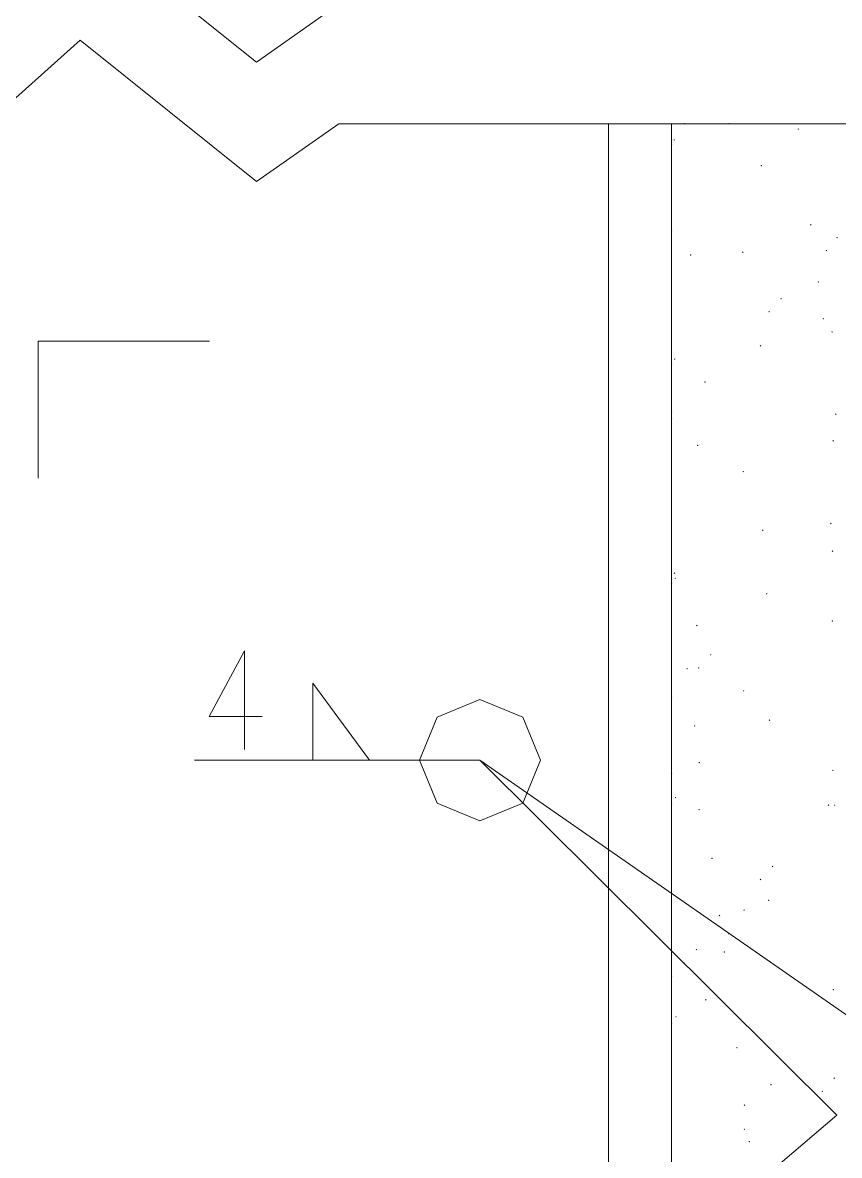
# Model space of a CAD drawing. Header units: millimetres. Extents: x 0 to 414, y 0 to 292.
# Drawn here: x 75.32 to 89.04, y 120.3 to 139.31 of the extents above; entities that cross this region are included whole.
import ezdxf

# ---------------------------------------------------------------- set-up
doc = ezdxf.new("R2010")
doc.units = ezdxf.units.MM

msp = doc.modelspace()

# ---------------------------------------------------------------- hatches: boundary and pattern name
h = msp.add_hatch(color=0)
h.dxf.hatch_style = 2
h.paths.add_polyline_path([(86.437611, 137.602031), (86.424558, 137.615083), (86.437611, 137.628136), (86.450664, 137.615083)])
h = msp.add_hatch(color=0)
h.dxf.hatch_style = 2
h.paths.add_polyline_path([(87.181972, 137.602031), (87.168919, 137.615083), (87.181972, 137.628136), (87.195025, 137.615083)])
h = msp.add_hatch(color=0)
h.dxf.hatch_style = 2
h.paths.add_polyline_path([(88.346139, 137.510308), (88.333086, 137.523361), (88.346139, 137.536414), (88.359192, 137.523361)])
h = msp.add_hatch(color=0)
h.dxf.hatch_style = 2
h.paths.add_polyline_path([(86.218889, 137.340975), (86.205836, 137.354028), (86.218889, 137.367081), (86.231942, 137.354028)])
h = msp.add_hatch(color=0)
h.dxf.hatch_style = 2
h.paths.add_polyline_path([(86.218889, 137.340975), (86.205836, 137.354028), (86.218889, 137.367081), (86.231942, 137.354028)])
h = msp.add_hatch(color=0)
h.dxf.hatch_style = 2
h.paths.add_polyline_path([(86.218889, 137.340975), (86.205836, 137.354028), (86.218889, 137.367081), (86.231942, 137.354028)])
h = msp.add_hatch(color=0)
h.dxf.hatch_style = 2
h.paths.add_polyline_path([(86.218889, 137.259836), (86.205836, 137.272889), (86.218889, 137.285942), (86.231942, 137.272889)])
h = msp.add_hatch(color=0)
h.dxf.hatch_style = 2
h.paths.add_polyline_path([(86.26475, 137.330392), (86.251697, 137.343444), (86.26475, 137.356497), (86.277803, 137.343444)])
h = msp.add_hatch(color=0)
h.dxf.hatch_style = 2
h.paths.add_polyline_path([(87.72525, 136.896475), (87.712197, 136.909528), (87.72525, 136.922581), (87.738303, 136.909528)])
h = msp.add_hatch(color=0)
h.dxf.hatch_style = 2
h.paths.add_polyline_path([(88.557806, 135.905169), (88.544753, 135.918222), (88.557806, 135.931275), (88.570858, 135.918222)])
h = msp.add_hatch(color=0)
h.dxf.hatch_style = 2
h.paths.add_polyline_path([(86.218889, 135.816975), (86.205836, 135.830028), (86.218889, 135.843081), (86.231942, 135.830028)])
h = msp.add_hatch(color=0)
h.dxf.hatch_style = 2
h.paths.add_polyline_path([(86.218889, 135.816975), (86.205836, 135.830028), (86.218889, 135.843081), (86.231942, 135.830028)])
h = msp.add_hatch(color=0)
h.dxf.hatch_style = 2
h.paths.add_polyline_path([(88.998778, 135.689975), (88.985725, 135.703028), (88.998778, 135.716081), (89.011831, 135.703028)])
h = msp.add_hatch(color=0)
h.dxf.hatch_style = 2
h.paths.add_polyline_path([(86.539917, 135.397169), (86.526864, 135.410222), (86.539917, 135.423275), (86.552969, 135.410222)])
h = msp.add_hatch(color=0)
h.dxf.hatch_style = 2
h.paths.add_polyline_path([(87.414806, 135.446558), (87.401753, 135.459611), (87.414806, 135.472664), (87.427858, 135.459611)])
h = msp.add_hatch(color=0)
h.dxf.hatch_style = 2
h.paths.add_polyline_path([(88.818861, 135.471253), (88.805808, 135.484306), (88.818861, 135.497358), (88.831914, 135.484306)])
h = msp.add_hatch(color=0)
h.dxf.hatch_style = 2
h.paths.add_polyline_path([(88.684806, 134.945614), (88.671753, 134.958667), (88.684806, 134.971719), (88.697858, 134.958667)])
h = msp.add_hatch(color=0)
h.dxf.hatch_style = 2
h.paths.add_polyline_path([(88.056861, 134.663392), (88.043808, 134.676444), (88.056861, 134.689497), (88.069914, 134.676444)])
h = msp.add_hatch(color=0)
h.dxf.hatch_style = 2
h.paths.add_polyline_path([(87.855778, 134.444669), (87.842725, 134.457722), (87.855778, 134.470775), (87.868831, 134.457722)])
h = msp.add_hatch(color=0)
h.dxf.hatch_style = 2
h.paths.add_polyline_path([(88.765944, 134.328253), (88.752892, 134.341306), (88.765944, 134.354358), (88.778997, 134.341306)])
h = msp.add_hatch(color=0)
h.dxf.hatch_style = 2
h.paths.add_polyline_path([(88.914111, 134.106003), (88.901058, 134.119056), (88.914111, 134.132108), (88.927164, 134.119056)])
h = msp.add_hatch(color=0)
h.dxf.hatch_style = 2
h.paths.add_polyline_path([(87.711139, 133.873169), (87.698086, 133.886222), (87.711139, 133.899275), (87.724192, 133.886222)])
h = msp.add_hatch(color=0)
h.dxf.hatch_style = 2
h.paths.add_polyline_path([(86.271806, 133.650919), (86.258753, 133.663972), (86.271806, 133.677025), (86.284858, 133.663972)])
h = msp.add_hatch(color=0)
h.dxf.hatch_style = 2
h.paths.add_polyline_path([(86.218889, 133.569781), (86.205836, 133.582833), (86.218889, 133.595886), (86.231942, 133.582833)])
h = msp.add_hatch(color=0)
h.dxf.hatch_style = 2
h.paths.add_polyline_path([(86.779806, 133.266392), (86.766753, 133.279444), (86.779806, 133.292497), (86.792858, 133.279444)])
h = msp.add_hatch(color=0)
h.dxf.hatch_style = 2
h.paths.add_polyline_path([(86.218889, 132.772503), (86.205836, 132.785556), (86.218889, 132.798608), (86.231942, 132.785556)])
h = msp.add_hatch(color=0)
h.dxf.hatch_style = 2
h.paths.add_polyline_path([(88.977611, 132.726642), (88.964558, 132.739694), (88.977611, 132.752747), (88.990664, 132.739694)])
h = msp.add_hatch(color=0)
h.dxf.hatch_style = 2
h.paths.add_polyline_path([(86.218889, 132.656086), (86.205836, 132.669139), (86.218889, 132.682192), (86.231942, 132.669139)])
h = msp.add_hatch(color=0)
h.dxf.hatch_style = 2
h.paths.add_polyline_path([(86.218889, 132.656086), (86.205836, 132.669139), (86.218889, 132.682192), (86.231942, 132.669139)])
h = msp.add_hatch(color=0)
h.dxf.hatch_style = 2
h.paths.add_polyline_path([(86.656333, 132.204531), (86.643281, 132.217583), (86.656333, 132.230636), (86.669386, 132.217583)])
h = msp.add_hatch(color=0)
h.dxf.hatch_style = 2
h.paths.add_polyline_path([(88.93175, 132.278614), (88.918697, 132.291667), (88.93175, 132.304719), (88.944803, 132.291667)])
h = msp.add_hatch(color=0)
h.dxf.hatch_style = 2
h.paths.add_polyline_path([(87.421861, 131.763558), (87.408808, 131.776611), (87.421861, 131.789664), (87.434914, 131.776611)])
h = msp.add_hatch(color=0)
h.dxf.hatch_style = 2
h.paths.add_polyline_path([(87.749944, 130.779308), (87.736892, 130.792361), (87.749944, 130.805414), (87.762997, 130.792361)])
h = msp.add_hatch(color=0)
h.dxf.hatch_style = 2
h.paths.add_polyline_path([(88.892944, 130.892197), (88.879892, 130.90525), (88.892944, 130.918303), (88.905997, 130.90525)])
h = msp.add_hatch(color=0)
h.dxf.hatch_style = 2
h.paths.add_polyline_path([(88.921167, 130.426531), (88.908114, 130.439583), (88.921167, 130.452636), (88.934219, 130.439583)])
h = msp.add_hatch(color=0)
h.dxf.hatch_style = 2
h.paths.add_polyline_path([(86.268278, 130.059642), (86.255225, 130.072694), (86.268278, 130.085747), (86.281331, 130.072694)])
h = msp.add_hatch(color=0)
h.dxf.hatch_style = 2
h.paths.add_polyline_path([(86.218889, 129.879725), (86.205836, 129.892778), (86.218889, 129.905831), (86.231942, 129.892778)])
h = msp.add_hatch(color=0)
h.dxf.hatch_style = 2
h.paths.add_polyline_path([(86.278861, 129.971447), (86.265808, 129.9845), (86.278861, 129.997553), (86.291914, 129.9845)])
h = msp.add_hatch(color=0)
h.dxf.hatch_style = 2
h.paths.add_polyline_path([(87.816972, 129.713919), (87.803919, 129.726972), (87.816972, 129.740025), (87.830025, 129.726972)])
h = msp.add_hatch(color=0)
h.dxf.hatch_style = 2
h.paths.add_polyline_path([(88.917639, 129.255308), (88.904586, 129.268361), (88.917639, 129.281414), (88.930692, 129.268361)])
h = msp.add_hatch(color=0)
h.dxf.hatch_style = 2
h.paths.add_polyline_path([(86.642222, 129.181225), (86.629169, 129.194278), (86.642222, 129.207331), (86.655275, 129.194278)])
h = msp.add_hatch(color=0)
h.dxf.hatch_style = 2
h.paths.add_polyline_path([(86.875056, 128.687336), (86.862003, 128.700389), (86.875056, 128.713442), (86.888108, 128.700389)])
h = msp.add_hatch(color=0)
h.dxf.hatch_style = 2
h.paths.add_polyline_path([(86.479944, 128.454503), (86.466892, 128.467556), (86.479944, 128.480608), (86.492997, 128.467556)])
h = msp.add_hatch(color=0)
h.dxf.hatch_style = 2
h.paths.add_polyline_path([(86.673972, 128.468614), (86.660919, 128.481667), (86.673972, 128.494719), (86.687025, 128.481667)])
h = msp.add_hatch(color=0)
h.dxf.hatch_style = 2
h.paths.add_polyline_path([(86.218889, 127.971197), (86.205836, 127.98425), (86.218889, 127.997303), (86.231942, 127.98425)])
h = msp.add_hatch(color=0)
h.dxf.hatch_style = 2
h.paths.add_polyline_path([(86.218889, 127.971197), (86.205836, 127.98425), (86.218889, 127.997303), (86.231942, 127.98425)])
h = msp.add_hatch(color=0)
h.dxf.hatch_style = 2
h.paths.add_polyline_path([(86.218889, 127.971197), (86.205836, 127.98425), (86.218889, 127.997303), (86.231942, 127.98425)])
h = msp.add_hatch(color=0)
h.dxf.hatch_style = 2
h.paths.add_polyline_path([(87.428917, 128.084086), (87.415864, 128.097139), (87.428917, 128.110192), (87.441969, 128.097139)])
h = msp.add_hatch(color=0)
h.dxf.hatch_style = 2
h.paths.add_polyline_path([(87.862833, 127.590197), (87.849781, 127.60325), (87.862833, 127.616303), (87.875886, 127.60325)])
h = msp.add_hatch(color=0)
h.dxf.hatch_style = 2
h.paths.add_polyline_path([(86.606944, 127.494947), (86.593892, 127.508), (86.606944, 127.521053), (86.619997, 127.508)])
h = msp.add_hatch(color=0)
h.dxf.hatch_style = 2
h.paths.add_polyline_path([(86.684556, 126.877586), (86.671503, 126.890639), (86.684556, 126.903692), (86.697608, 126.890639)])
h = msp.add_hatch(color=0)
h.dxf.hatch_style = 2
h.paths.add_polyline_path([(86.218889, 126.690614), (86.205836, 126.703667), (86.218889, 126.716719), (86.231942, 126.703667)])
h = msp.add_hatch(color=0)
h.dxf.hatch_style = 2
h.paths.add_polyline_path([(86.218889, 126.690614), (86.205836, 126.703667), (86.218889, 126.716719), (86.231942, 126.703667)])
h = msp.add_hatch(color=0)
h.dxf.hatch_style = 2
h.paths.add_polyline_path([(88.928222, 126.747058), (88.915169, 126.760111), (88.928222, 126.773164), (88.941275, 126.760111)])
h = msp.add_hatch(color=0)
h.dxf.hatch_style = 2
h.paths.add_polyline_path([(86.285917, 126.291975), (86.272864, 126.305028), (86.285917, 126.318081), (86.298969, 126.305028)])
h = msp.add_hatch(color=0)
h.dxf.hatch_style = 2
h.paths.add_polyline_path([(86.218889, 126.186142), (86.205836, 126.199194), (86.218889, 126.212247), (86.231942, 126.199194)])
h = msp.add_hatch(color=0)
h.dxf.hatch_style = 2
h.paths.add_polyline_path([(86.681028, 126.090892), (86.667975, 126.103944), (86.681028, 126.116997), (86.694081, 126.103944)])
h = msp.add_hatch(color=0)
h.dxf.hatch_style = 2
h.paths.add_polyline_path([(88.854139, 126.164975), (88.841086, 126.178028), (88.854139, 126.191081), (88.867192, 126.178028)])
h = msp.add_hatch(color=0)
h.dxf.hatch_style = 2
h.paths.add_polyline_path([(88.956444, 126.164975), (88.943392, 126.178028), (88.956444, 126.191081), (88.969497, 126.178028)])
h = msp.add_hatch(color=0)
h.dxf.hatch_style = 2
h.paths.add_polyline_path([(86.896222, 125.272447), (86.883169, 125.2855), (86.896222, 125.298553), (86.909275, 125.2855)])
h = msp.add_hatch(color=0)
h.dxf.hatch_style = 2
h.paths.add_polyline_path([(87.912222, 125.134864), (87.899169, 125.147917), (87.912222, 125.160969), (87.925275, 125.147917)])
h = msp.add_hatch(color=0)
h.dxf.hatch_style = 2
h.paths.add_polyline_path([(87.711139, 124.916142), (87.698086, 124.929194), (87.711139, 124.942247), (87.724192, 124.929194)])
h = msp.add_hatch(color=0)
h.dxf.hatch_style = 2
h.paths.add_polyline_path([(87.848722, 124.566892), (87.835669, 124.579944), (87.848722, 124.592997), (87.861775, 124.579944)])
h = msp.add_hatch(color=0)
h.dxf.hatch_style = 2
h.paths.add_polyline_path([(87.023222, 124.312892), (87.010169, 124.325944), (87.023222, 124.338997), (87.036275, 124.325944)])
h = msp.add_hatch(color=0)
h.dxf.hatch_style = 2
h.paths.add_polyline_path([(87.435972, 124.404614), (87.422919, 124.417667), (87.435972, 124.430719), (87.449025, 124.417667)])
h = msp.add_hatch(color=0)
h.dxf.hatch_style = 2
h.paths.add_polyline_path([(87.002056, 124.140031), (86.989003, 124.153083), (87.002056, 124.166136), (87.015108, 124.153083)])
h = msp.add_hatch(color=0)
h.dxf.hatch_style = 2
h.paths.add_polyline_path([(87.002056, 124.140031), (86.989003, 124.153083), (87.002056, 124.166136), (87.015108, 124.153083)])
h = msp.add_hatch(color=0)
h.dxf.hatch_style = 2
h.paths.add_polyline_path([(87.002056, 124.140031), (86.989003, 124.153083), (87.002056, 124.166136), (87.015108, 124.153083)])
h = msp.add_hatch(color=0)
h.dxf.hatch_style = 2
h.paths.add_polyline_path([(87.051444, 124.108281), (87.038392, 124.121333), (87.051444, 124.134386), (87.064497, 124.121333)])
h = msp.add_hatch(color=0)
h.dxf.hatch_style = 2
h.paths.add_polyline_path([(87.051444, 124.108281), (87.038392, 124.121333), (87.051444, 124.134386), (87.064497, 124.121333)])
h = msp.add_hatch(color=0)
h.dxf.hatch_style = 2
h.paths.add_polyline_path([(87.051444, 124.108281), (87.038392, 124.121333), (87.051444, 124.134386), (87.064497, 124.121333)])
h = msp.add_hatch(color=0)
h.dxf.hatch_style = 2
h.paths.add_polyline_path([(87.178444, 124.005975), (87.165392, 124.019028), (87.178444, 124.032081), (87.191497, 124.019028)])
h = msp.add_hatch(color=0)
h.dxf.hatch_style = 2
h.paths.add_polyline_path([(87.1855, 124.013031), (87.172447, 124.026083), (87.1855, 124.039136), (87.198553, 124.026083)])
h = msp.add_hatch(color=0)
h.dxf.hatch_style = 2
h.paths.add_polyline_path([(87.1855, 124.013031), (87.172447, 124.026083), (87.1855, 124.039136), (87.198553, 124.026083)])
h = msp.add_hatch(color=0)
h.dxf.hatch_style = 2
h.paths.add_polyline_path([(86.635167, 123.741392), (86.622114, 123.754444), (86.635167, 123.767497), (86.648219, 123.754444)])
h = msp.add_hatch(color=0)
h.dxf.hatch_style = 2
h.paths.add_polyline_path([(86.218889, 123.649669), (86.205836, 123.662722), (86.218889, 123.675775), (86.231942, 123.662722)])
h = msp.add_hatch(color=0)
h.dxf.hatch_style = 2
h.paths.add_polyline_path([(87.104361, 123.699058), (87.091308, 123.712111), (87.104361, 123.725164), (87.117414, 123.712111)])
h = msp.add_hatch(color=0)
h.dxf.hatch_style = 2
h.paths.add_polyline_path([(86.427028, 123.515614), (86.413975, 123.528667), (86.427028, 123.541719), (86.440081, 123.528667)])
h = msp.add_hatch(color=0)
h.dxf.hatch_style = 2
h.paths.add_polyline_path([(86.427028, 123.515614), (86.413975, 123.528667), (86.427028, 123.541719), (86.440081, 123.528667)])
h = msp.add_hatch(color=0)
h.dxf.hatch_style = 2
h.paths.add_polyline_path([(86.427028, 123.515614), (86.413975, 123.528667), (86.427028, 123.541719), (86.440081, 123.528667)])
h = msp.add_hatch(color=0)
h.dxf.hatch_style = 2
h.paths.add_polyline_path([(86.218889, 123.289836), (86.205836, 123.302889), (86.218889, 123.315942), (86.231942, 123.302889)])
h = msp.add_hatch(color=0)
h.dxf.hatch_style = 2
h.paths.add_polyline_path([(86.218889, 123.289836), (86.205836, 123.302889), (86.218889, 123.315942), (86.231942, 123.302889)])
h = msp.add_hatch(color=0)
h.dxf.hatch_style = 2
h.paths.add_polyline_path([(86.695139, 123.247503), (86.682086, 123.260556), (86.695139, 123.273608), (86.708192, 123.260556)])
h = msp.add_hatch(color=0)
h.dxf.hatch_style = 2
h.paths.add_polyline_path([(86.695139, 123.247503), (86.682086, 123.260556), (86.695139, 123.273608), (86.708192, 123.260556)])
h = msp.add_hatch(color=0)
h.dxf.hatch_style = 2
h.paths.add_polyline_path([(86.695139, 123.247503), (86.682086, 123.260556), (86.695139, 123.273608), (86.708192, 123.260556)])
h = msp.add_hatch(color=0)
h.dxf.hatch_style = 2
h.paths.add_polyline_path([(88.935278, 123.067586), (88.922225, 123.080639), (88.935278, 123.093692), (88.948331, 123.080639)])
h = msp.add_hatch(color=0)
h.dxf.hatch_style = 2
h.paths.add_polyline_path([(86.793917, 122.898253), (86.780864, 122.911306), (86.793917, 122.924358), (86.806969, 122.911306)])
h = msp.add_hatch(color=0)
h.dxf.hatch_style = 2
h.paths.add_polyline_path([(88.815333, 122.880614), (88.802281, 122.893667), (88.815333, 122.906719), (88.828386, 122.893667)])
h = msp.add_hatch(color=0)
h.dxf.hatch_style = 2
h.paths.add_polyline_path([(88.815333, 122.880614), (88.802281, 122.893667), (88.815333, 122.906719), (88.828386, 122.893667)])
h = msp.add_hatch(color=0)
h.dxf.hatch_style = 2
h.paths.add_polyline_path([(88.815333, 122.880614), (88.802281, 122.893667), (88.815333, 122.906719), (88.828386, 122.893667)])
h = msp.add_hatch(color=0)
h.dxf.hatch_style = 2
h.paths.add_polyline_path([(86.292972, 122.612503), (86.279919, 122.625556), (86.292972, 122.638608), (86.306025, 122.625556)])
h = msp.add_hatch(color=0)
h.dxf.hatch_style = 2
h.paths.add_polyline_path([(87.234889, 122.711281), (87.221836, 122.724333), (87.234889, 122.737386), (87.247942, 122.724333)])
h = msp.add_hatch(color=0)
h.dxf.hatch_style = 2
h.paths.add_polyline_path([(87.234889, 122.711281), (87.221836, 122.724333), (87.234889, 122.737386), (87.247942, 122.724333)])
h = msp.add_hatch(color=0)
h.dxf.hatch_style = 2
h.paths.add_polyline_path([(87.234889, 122.711281), (87.221836, 122.724333), (87.234889, 122.737386), (87.247942, 122.724333)])
h = msp.add_hatch(color=0)
h.dxf.hatch_style = 2
h.paths.add_polyline_path([(86.218889, 122.496086), (86.205836, 122.509139), (86.218889, 122.522192), (86.231942, 122.509139)])
h = msp.add_hatch(color=0)
h.dxf.hatch_style = 2
h.paths.add_polyline_path([(87.316028, 122.093919), (87.302975, 122.106972), (87.316028, 122.120025), (87.329081, 122.106972)])
h = msp.add_hatch(color=0)
h.dxf.hatch_style = 2
h.paths.add_polyline_path([(88.134472, 121.815225), (88.121419, 121.828278), (88.134472, 121.841331), (88.147525, 121.828278)])
h = msp.add_hatch(color=0)
h.dxf.hatch_style = 2
h.paths.add_polyline_path([(88.134472, 121.815225), (88.121419, 121.828278), (88.134472, 121.841331), (88.147525, 121.828278)])
h = msp.add_hatch(color=0)
h.dxf.hatch_style = 2
h.paths.add_polyline_path([(88.134472, 121.815225), (88.121419, 121.828278), (88.134472, 121.841331), (88.147525, 121.828278)])
h = msp.add_hatch(color=0)
h.dxf.hatch_style = 2
h.paths.add_polyline_path([(87.887528, 121.473031), (87.874475, 121.486083), (87.887528, 121.499136), (87.900581, 121.486083)])
h = msp.add_hatch(color=0)
h.dxf.hatch_style = 2
h.paths.add_polyline_path([(88.949389, 121.582392), (88.936336, 121.595444), (88.949389, 121.608497), (88.962442, 121.595444)])
h = msp.add_hatch(color=0)
h.dxf.hatch_style = 2
h.paths.add_polyline_path([(88.670694, 121.282531), (88.657642, 121.295583), (88.670694, 121.308636), (88.683747, 121.295583)])
h = msp.add_hatch(color=0)
h.dxf.hatch_style = 2
h.paths.add_polyline_path([(88.670694, 121.282531), (88.657642, 121.295583), (88.670694, 121.308636), (88.683747, 121.295583)])
h = msp.add_hatch(color=0)
h.dxf.hatch_style = 2
h.paths.add_polyline_path([(88.670694, 121.282531), (88.657642, 121.295583), (88.670694, 121.308636), (88.683747, 121.295583)])
h = msp.add_hatch(color=0)
h.dxf.hatch_style = 2
h.paths.add_polyline_path([(88.748306, 121.363669), (88.735253, 121.376722), (88.748306, 121.389775), (88.761358, 121.376722)])
h = msp.add_hatch(color=0)
h.dxf.hatch_style = 2
h.paths.add_polyline_path([(87.443028, 121.130836), (87.429975, 121.143889), (87.443028, 121.156942), (87.456081, 121.143889)])
h = msp.add_hatch(color=0)
h.dxf.hatch_style = 2
h.paths.add_polyline_path([(87.443028, 120.725142), (87.429975, 120.738194), (87.443028, 120.751247), (87.456081, 120.738194)])
h = msp.add_hatch(color=0)
h.dxf.hatch_style = 2
h.paths.add_polyline_path([(87.524167, 120.517003), (87.511114, 120.530056), (87.524167, 120.543108), (87.537219, 120.530056)])
h = msp.add_hatch(color=0)
h.dxf.hatch_style = 2
h.paths.add_polyline_path([(88.561333, 120.594614), (88.548281, 120.607667), (88.561333, 120.620719), (88.574386, 120.607667)])
h = msp.add_hatch(color=0)
h.dxf.hatch_style = 2
h.paths.add_polyline_path([(88.561333, 120.594614), (88.548281, 120.607667), (88.561333, 120.620719), (88.574386, 120.607667)])
h = msp.add_hatch(color=0)
h.dxf.hatch_style = 2
h.paths.add_polyline_path([(88.561333, 120.594614), (88.548281, 120.607667), (88.561333, 120.620719), (88.574386, 120.607667)])

# ---------------------------------------------------------------- linework, layer by layer
at = {"color": 0, "lineweight": 0}
for points in [[(76.288194, 141.019389), (79.248, 138.648722)], [(79.248, 138.648722), (80.634417, 139.618861)], [(74.718333, 137.615083), (76.288194, 139.015611)], [(76.288194, 139.015611), (79.248, 136.644944)], [(79.248, 136.644944), (80.634417, 137.615083)], [(80.634417, 137.615083), (107.667778, 137.615083)], [(85.160556, 137.615083), (85.160556, 91.524667)], [(86.218889, 91.524667), (86.218889, 137.615083)], [(75.582639, 133.967361), (75.582639, 131.663722)], [(78.461306, 133.967361), (75.582639, 133.967361)], [(79.046917, 128.767417), (78.457778, 127.663222), (79.34325, 127.663222)], [(79.046917, 128.767417), (79.046917, 127.112889)], [(80.196972, 126.932972), (80.196972, 128.227667)], [(80.196972, 128.227667), (81.145944, 126.932972)], [(83.001556, 126.932972), (78.207306, 126.932972)], [(94.886639, 118.677972), (83.001556, 126.932972)], [(83.001556, 126.932972), (88.99525, 120.974556)], [(88.99525, 120.974556), (86.218889, 118.610944)]]:
    msp.add_lwpolyline(points, dxfattribs=at)
msp.add_lwpolyline([(81.985556, 126.932972), (82.281889, 127.652639), (83.001556, 127.948972), (83.721222, 127.652639), (84.017556, 126.932972), (83.721222, 126.213306), (83.001556, 125.916972), (82.281889, 126.213306)], close=True, dxfattribs=at)

doc.saveas('drawing.dxf')
